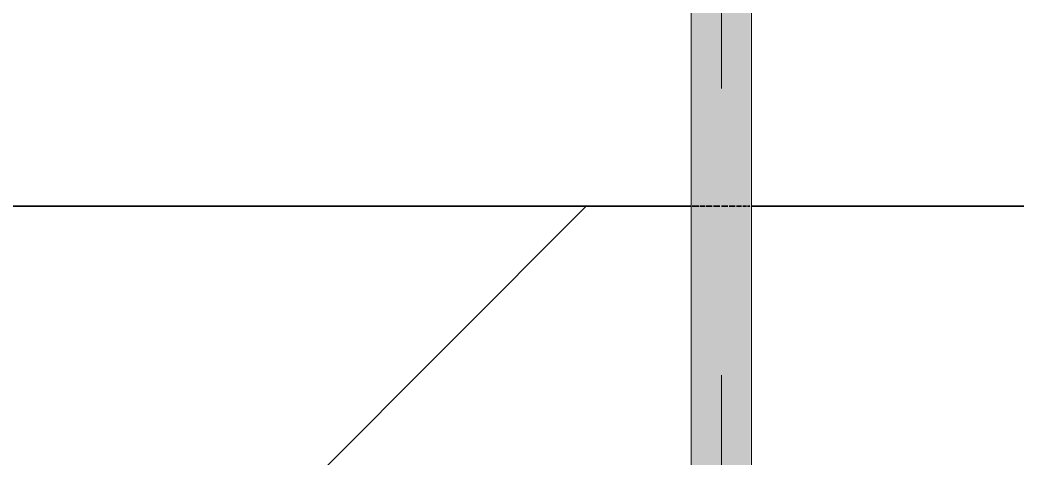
# Model space of a CAD drawing. Header units: millimetres. Extents: x -4000 to 187956, y -58990 to 162485.
# Drawn here: x 8761 to 9314, y 138761 to 139003 of the extents above; entities that cross this region are included whole.
import ezdxf

# ---------------------------------------------------------------- set-up
doc = ezdxf.new("R2010")
doc.units = ezdxf.units.MM
doc.linetypes.add('Dash 1_16_', pattern=[317.5, 158.75, -158.75])
for name, color, linetype, lineweight in [('A-WALL', 113, 'Continuous', 13), ('A-WALL-PATT', 111, 'Continuous', 13), ('P-PIPE', 3, 'Continuous', 9), ('P-PIPE-CNTR', 3, 'Continuous', 9)]:
    doc.layers.add(name, color=color, linetype=linetype, lineweight=lineweight)

# ---------------------------------------------------------------- blocks, each defined once
blk = doc.blocks.new('CMF2_NHAXUONG_A_rvt-1-FFS - TANG 1')
at = {"layer": 'A-WALL-PATT', "lineweight": 9}
h = blk.add_hatch(dxfattribs=at)
h.set_pattern_fill('FP_12', color=250, style=0, pattern_type=2)
h.set_pattern_definition([(45, (0, 0), (-212.13203, 212.13203), [])])
h.paths.add_polyline_path([(6100.21, 138700.06), (9550.26, 138700.06), (9550.26, 138900.06), (6100.21, 138900.06), (6100.21, 138872.37)])
at = {"layer": 'A-WALL', "color": 50, "lineweight": 15}
for p, q in [((9133.3, 138900.06), (6766.7, 138900.06)), ((9550.26, 138900.06), (9166.7, 138900.06))]:
    blk.add_line(p, q, dxfattribs=at)
at = {"layer": 'A-WALL', "color": 53, "lineweight": 15}
for p, q in [((6766.7, 138899.69), (9133.3, 138899.7)), ((9166.7, 138899.7), (9547.07, 138899.7))]:
    blk.add_line(p, q, dxfattribs=at)
at = {"layer": 'A-WALL', "color": 35, "lineweight": 15}
for p, q in [((9133.3, 138899.7), (6766.7, 138899.69)), ((9547.07, 138899.7), (9166.7, 138899.7))]:
    blk.add_line(p, q, dxfattribs=at)
at = {"layer": 'A-WALL', "color": 14, "lineweight": 15}
for p, q in [((9135.22, 138900.06), (9133.87, 138900.06)), ((9137.69, 138900.06), (9135.54, 138900.06)), ((9140.99, 138900.06), (9138.19, 138900.06)), ((9144.91, 138900.06), (9141.65, 138900.06)), ((9149.18, 138900.06), (9145.68, 138900.06)), ((9153.5, 138900.06), (9150, 138900.06)), ((9157.58, 138900.06), (9154.32, 138900.06)), ((9161.15, 138900.06), (9158.35, 138900.06)), ((9163.96, 138900.06), (9161.81, 138900.06)), ((9165.81, 138900.06), (9164.46, 138900.06))]:
    blk.add_line(p, q, dxfattribs=at)
at = {"layer": 'A-WALL', "color": 23, "lineweight": 15}
for p, q in [((9133.87, 138899.7), (9135.22, 138899.7)), ((9135.54, 138899.7), (9137.69, 138899.7)), ((9138.19, 138899.7), (9140.99, 138899.7)), ((9141.65, 138899.7), (9144.91, 138899.7)), ((9145.68, 138899.7), (9149.18, 138899.7)), ((9150, 138899.7), (9153.5, 138899.7)), ((9154.32, 138899.7), (9157.58, 138899.7)), ((9158.35, 138899.7), (9161.15, 138899.7)), ((9161.81, 138899.7), (9163.96, 138899.7)), ((9164.46, 138899.7), (9165.81, 138899.7))]:
    blk.add_line(p, q, dxfattribs=at)
at = {"layer": 'A-WALL', "color": 15, "lineweight": 15}
for p, q in [((9135.22, 138899.7), (9133.87, 138899.7)), ((9137.69, 138899.7), (9135.54, 138899.7)), ((9140.99, 138899.7), (9138.19, 138899.7)), ((9144.91, 138899.7), (9141.65, 138899.7)), ((9149.18, 138899.7), (9145.68, 138899.7)), ((9153.5, 138899.7), (9150, 138899.7)), ((9157.58, 138899.7), (9154.32, 138899.7)), ((9161.15, 138899.7), (9158.35, 138899.7)), ((9163.96, 138899.7), (9161.81, 138899.7)), ((9165.81, 138899.7), (9164.46, 138899.7))]:
    blk.add_line(p, q, dxfattribs=at)

msp = doc.modelspace()

# ---------------------------------------------------------------- block references
at = {"lineweight": 5}
msp.add_blockref('CMF2_NHAXUONG_A_rvt-1-FFS - TANG 1', (0, 0), dxfattribs=at)

# ---------------------------------------------------------------- next in the draw order: hatches: boundary and pattern name
at = {"layer": 'P-PIPE', "transparency": 33554534}
for points in [[(9150, 136742.6), (9150, 139409.54), (9133.3, 139409.54), (9133.87, 136742.6), (9145.68, 136742.6)], [(9150, 136742.6), (9166.7, 136742.6), (9166.13, 139409.54), (9150, 139409.54), (9150, 136828.3)]]:
    msp.add_hatch(color=1, dxfattribs=at).paths.add_polyline_path(points)

# ---------------------------------------------------------------- next in the draw order: linework, layer by layer
at = {"layer": 'P-PIPE', "color": 20, "lineweight": 13}
for p, q in [((9133.3, 139409.54), (9133.3, 136742.6)), ((9166.7, 136742.6), (9166.7, 139409.54))]:
    msp.add_line(p, q, dxfattribs=at)
at = {"layer": 'P-PIPE-CNTR', "color": 1, "linetype": 'Dash 1_16_'}
msp.add_line((9150, 136742.6), (9150, 139409.54), dxfattribs=at)
msp.add_line((9150, 136742.6), (9150, 139409.54), dxfattribs=at)

doc.saveas('drawing.dxf')
